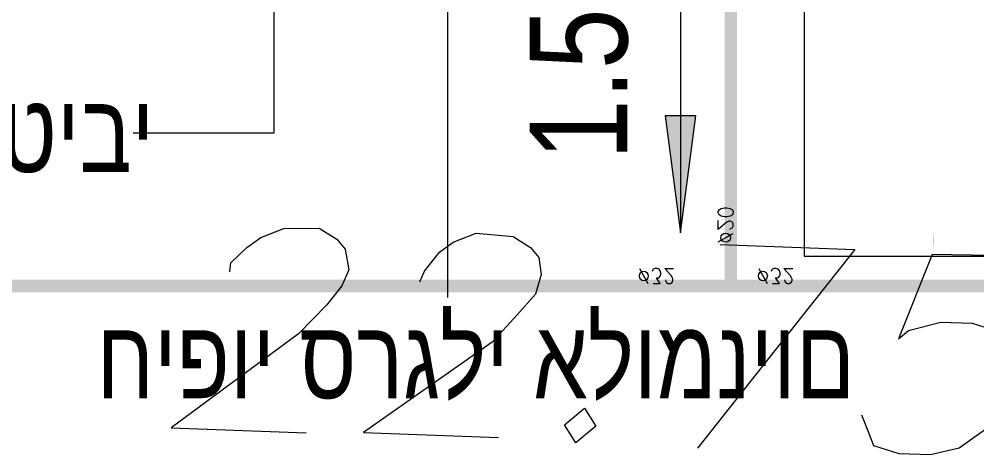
# Model space of a CAD drawing. Header units: centimetres. Extents: x 14435 to 32127, y -4289 to 2500.
# Drawn here: x 26481.3 to 26726.8, y -1758.5 to -1646.9 of the extents above; entities that cross this region are included whole.
import ezdxf
from ezdxf.lldxf.tags import DXFTag

# ---------------------------------------------------------------- set-up
doc = ezdxf.new("R2010")
doc.units = ezdxf.units.CM
for name, color, linetype in [('BIUV', 4, 'Continuous'), ('cold water', 150, 'Continuous'), ('text', 250, 'Continuous')]:
    doc.layers.add(name, color=color, linetype=linetype)
doc.layers.add('G-ANNO-DIMS', color=7, linetype='Continuous', lineweight=5)
doc.layers.add('G-ANNO-TEXT', color=7, linetype='Continuous', lineweight=5)
doc.layers.add('PDF_C1609_0', color=251, linetype='Continuous', lineweight=5, true_color=0x656565)
doc.layers.add('מפת מדידה_dwg', color=8, linetype='Continuous', lineweight=5, true_color=0x767676)
doc.styles.add('Arial_10', font='arial.ttf', dxfattribs={"width": 0.8, "height": 20})
doc.styles.add('Arial_13', font='arial.ttf', dxfattribs={"width": 0.8, "height": 25})
doc.styles.add('ROMANS', font='romans.shx', dxfattribs={"height": 0.7})
tags = doc.linetypes.add('WATER', pattern='A,7.5,-1.155096,["Water",Standard,S=1.5,R=0,X=0,Y=-0.35773],-8.414339,7.5', length=24.569435).pattern_tags.tags
tags[6] = DXFTag(74, 10)

# ---------------------------------------------------------------- blocks, each defined once
blk = doc.blocks.new('מפת מדידה_dwg-896485-קרקע פיתוח')
at = {"layer": 'PDF_C1609_0', "color": 9, "lineweight": 13, "true_color": 0xcbcbcb, "flags": 128}
for points in [[(31120.59, 23582.66), (31121.65, 23584.77), (31126.94, 23586.89), (31131.18, 23587.95), (31137.52, 23587.95), (31145.99, 23584.77), (31149.16, 23580.54), (31150.22, 23577.37), (31149.16, 23572.08), (31145.99, 23568.9), (31140.7, 23565.73), (31131.18, 23561.49), (31092.02, 23550.91), (31123.77, 23537.16)], [(31165.04, 23562.55), (31167.15, 23564.67), (31172.44, 23567.84), (31176.68, 23568.9), (31183.03, 23568.9), (31191.49, 23564.67), (31194.67, 23560.44), (31195.72, 23557.26), (31194.67, 23553.03), (31191.49, 23548.8), (31185.14, 23545.62), (31176.68, 23541.39), (31137.52, 23531.87), (31169.27, 23518.11)], [(31240.17, 23543.51), (31271.91, 23529.75), (31215.83, 23496.95)], [(31313.18, 23511.76), (31289.9, 23521.28), (31274.03, 23504.35), (31277.2, 23505.41), (31285.67, 23504.35), (31293.07, 23501.18), (31298.37, 23496.95), (31299.42, 23490.6), (31296.25, 23483.19), (31293.07, 23480.02), (31286.73, 23474.73), (31278.26, 23472.61), (31270.85, 23473.67), (31263.45, 23476.84), (31258.15, 23481.07), (31258.15, 23484.25), (31258.15, 23489.54)]]:
    blk.add_lwpolyline(points, dxfattribs=at)
blk.add_lwpolyline([(31186.2, 23514.94), (31192.55, 23517.05), (31193.61, 23511.76), (31187.26, 23509.65)], close=True, dxfattribs=at)
blk = doc.blocks.new('pituah')
at = {"layer": 'G-ANNO-DIMS'}
blk.add_hatch(color=256, dxfattribs=at).paths.add_polyline_path([(59373.07, -12786.52), (59377.02, -12756.52), (59369.12, -12756.52)], flags=0)
for p, q in [((59373.07, -12686.52), (59373.07, -12786.52)), ((59377.02, -12756.52), (59369.12, -12756.52)), ((59369.12, -12756.52), (59373.07, -12786.52)), ((59373.07, -12786.52), (59377.02, -12756.52))]:
    blk.add_line(p, q, dxfattribs=at)
at = {"layer": 'G-ANNO-TEXT'}
for p, q in [((59404.8, -12608.81), (59404.8, -12792.46)), ((59313.36, -12635.55), (59313.36, -12803.1)), ((59268.86, -12667.4), (59268.86, -12760.95)), ((59232.75, -12760.95), (59232.74, -12760.95)), ((59268.86, -12760.95), (59232.75, -12760.95)), ((59404.8, -12792.46), (59457.73, -12792.46))]:
    blk.add_line(p, q, dxfattribs=at)
at = {"layer": 'מפת מדידה_dwg', "color": 31, "true_color": 0xffbfaa, "rotation": 21.33280097992486}
blk.add_blockref('מפת מדידה_dwg-896485-קרקע פיתוח', (38848.27, -46084.56), dxfattribs=at)
at = {"layer": 'G-ANNO-TEXT', "char_height": 20, "attachment_point": 1, "style": 'Arial_10'}
for s, insert, width in [('עמוד דקורטיבי', (59102.57, -12750.95), 153.2826), ('חיפוי סרגלי אלומניום', (59223.42, -12808.9), 217.4177)]:
    blk.add_mtext(s, dxfattribs=dict(at, insert=insert, width=width))
at = {"layer": 'G-ANNO-DIMS', "insert": (59334.44, -12767.89), "char_height": 25, "width": 75.2945, "attachment_point": 1, "rotation": 90, "line_spacing_factor": 0.941778, "style": 'Arial_13', "bg_fill": 3, "box_fill_scale": 1.25, "bg_fill_color": 9, "bg_fill_true_color": 13158600, "bg_fill_transparency": 0}
blk.add_mtext('1.5%', dxfattribs=at)
blk = doc.blocks.new('A$C41AC0131')
at = {"layer": 'BIUV', "color": 5, "ltscale": 40}
blk.add_lwpolyline([(0, 11.34, 0, 16.31, 0), (57.01, 8.14, 0, 0, 0), (81.46, 6.99, 0, 0, 0)], format="xyseb", dxfattribs=at)
blk = doc.blocks.new('A$C38873827')
at = {"color": 7, "rotation": 87.25165573860627}
blk.add_blockref('A$C41AC0131', (13.51, -0.54), dxfattribs=at)

msp = doc.modelspace()

# ---------------------------------------------------------------- block references
msp.add_blockref('pituah', (-32722.21, 11084.93))

# ---------------------------------------------------------------- next in the draw order: linework, layer by layer
at = {"layer": 'cold water', "linetype": 'WATER', "lineweight": 15, "ltscale": 0.08, "const_width": 3.2}
msp.add_lwpolyline([(25852.92, -1715.2), (27772.99, -1715.2, 0.435947), (27872.72, -1607.84), (27772.73, -252.17)], format="xyb", dxfattribs=at)
msp.add_lwpolyline([(26663.78, -1715.2), (26663.78, -1482.62)], dxfattribs=at)

# ---------------------------------------------------------------- next in the draw order: block references
at = {"layer": 'BIUV', "color": 7, "xscale": 0.5999999999999998, "yscale": 0.5999999999999998, "zscale": 0.5999999999999998, "rotation": 5.385627757174544}
msp.add_blockref('A$C38873827', (26714.21, -1703.57, 25000), dxfattribs=at)

# ---------------------------------------------------------------- next in the draw order: texts
at = {"layer": 'G-ANNO-TEXT', "char_height": 20, "width": 4.4895, "attachment_point": 1, "style": 'Arial_10'}
for insert in [(26506.83, -1666.02), (26680.6, -1723.97)]:
    msp.add_mtext('\\fArial|b0|i0|c177|p34|;\\W.8; ', dxfattribs=dict(at, insert=insert))
at = {"layer": 'text', "color": 7, "style": 'ROMANS', "text_generation_flag": 2}
for s, rotation, p in [('%%C20', 270, (26660.55, -1704.46)), ('%%C32', 180, (26639.82, -1710.74)), ('%%C32', 180, (26670.35, -1710.74))]:
    msp.add_text(s, height=3.798, rotation=rotation, dxfattribs=at).set_placement(p)

doc.saveas('drawing.dxf')
